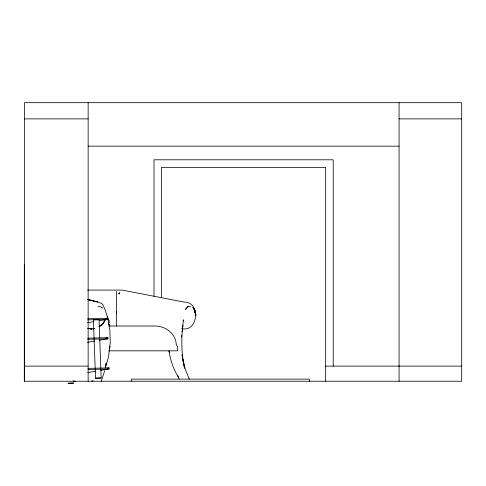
<?xml version="1.0" encoding="UTF-8"?>
<svg xmlns="http://www.w3.org/2000/svg" width="486" height="486" viewBox="0 0 486 486"><rect width="100%" height="100%" fill="white"/><g stroke="black" fill="none" stroke-linecap="round" stroke-linejoin="round"><path stroke-width="0.73" d="M105.371 367.756L108.475 357.137L110.255 342.952L109.86 330.018L107.606 317.558L105.122 309.825L102.996 304.959L101.957 303.683L98.051 302.073L87.832 299.516M181.539 337.241L181.661 335.146M116.336 313.367L116.506 311.435A91.733 2.448 90 0 0 116.409 298.289L116.33 291.527M182.043 331.695L182.991 325.571L182.517 326.683M105.28 367.872L106.27 362.945L105.778 364.877M109.587 348.905L109.945 347.447M104.642 370.806L101.288 381.231M109.095 350.831L109.222 350.363M105.249 366.772L105.614 365.521M182.997 321.003L183.459 319.8C181.345 335.814 180.859 352.362 184.577 368.175L182.536 358.504M103.725 322.801L105.225 319.8L102.625 324.113L99.077 326.483L102.625 324.113L103.725 322.801L99.272 326.568L102.625 324.113L104.369 321.27M186.272 308.16L185.543 309.473L187.803 306.587L190.597 306.502M109.064 325.11L109.21 324.988A0.674 0.541 -52.6 0 0 109.441 324.496L108.323 323.597M99.29 326.13L100.541 325.571M91.745 381.231L93.166 380.769M94.284 328.53L91.587 329.04L90.226 328.797M99.77 339.428L101.149 377.993L95.554 378.211L93.397 319.97L99.071 319.77L99.715 337.916M95.475 378.187L101.149 377.993M108.651 323.913L108.998 323.889M105.76 318.537L107.23 318.287L107.266 319.387L99.193 320.754M87.456 322.74L93.324 321.75M105.717 338.068L107.922 337.691L107.959 338.791L99.156 340.285M87.413 342.272L94.752 341.026M107.534 368.127L108.998 367.878L109.04 368.977L100.966 370.344M87.759 372.586L95.833 371.219M98.093 306.502L99.587 306.587A8.894 5 53.3 0 1 100.839 307.024L101.598 307.431M87.717 318.755L107.23 318.287M87.759 319.855L107.266 319.387M87.662 338.183L107.922 337.691M87.705 339.283L107.959 338.791M87.99 368.388L108.998 367.878M88.033 369.488L109.04 368.977M24.446 118.876L88.142 118.876M399.079 118.876L461.7 118.876M88.142 146.158L399.079 146.158M87.608 290.081L122.095 290.081L184.249 302.104C201.192 301.976 198.136 332.77 181.667 328.572M109.064 326.015L154.013 326.015C165.082 325.687 175.987 333.329 176.29 345.005L177.609 346.488L177.609 350.831L108.803 350.831M24.446 366.116L88.142 366.116M325.669 366.116L398.976 366.116M399.079 366.116L461.7 366.116M73.179 380.909L75.306 381.231M88.075 299.601L97.625 301.994L87.456 299.437M101.604 307.438L102.297 308.015L101.993 307.723M109.672 346.068L110.024 346.409M187.098 307.152L187.31 307.431L187.116 307.128M187.256 307L187.553 307.407L187.286 306.976M178.477 377.245C173.411 369.287 170.355 360.144 168.976 350.831L169.486 352.247M194.005 309.108L192.827 307.553L194.989 310.275L195.955 315.45L195.19 312.127M107.163 316.599L109.235 320.748L109.289 322.686M189.297 379.256L185.13 368.74L182.542 357.465M194.394 309.655L193.957 308.744L195.378 312.875M177.876 375.575L179.146 379.11M182.11 354.725L182.323 356.092M182.037 354.914L182.238 356.353M116.506 311.435L116.555 326.015M399.079 102.68L399.079 381.231M333.226 366.116L333.226 159.797L154.001 159.797L154.001 296.326M325.669 381.231L325.669 167.354L161.559 167.354L161.559 297.839M309.442 381.231L309.442 379.123L131.299 379.123L131.299 381.231M88.142 102.68L88.142 381.231M24.446 381.231L24.446 102.68L461.7 102.68L461.7 381.231L24.3 381.231L24.3 264.627M187.991 306.338A7.916 5.121 -90 0 1 188.489 306.32M194.746 311.526L194.491 312.869L194.746 311.526M119.076 293.501L118.979 294.079L119.295 292.633L119.076 293.501M94.357 328.421L92.954 328.949L94.369 328.451M68.107 383.235L73.665 383.071L68.107 383.235M91.587 329.04L87.857 328.378L91.587 329.04"/></g></svg>
